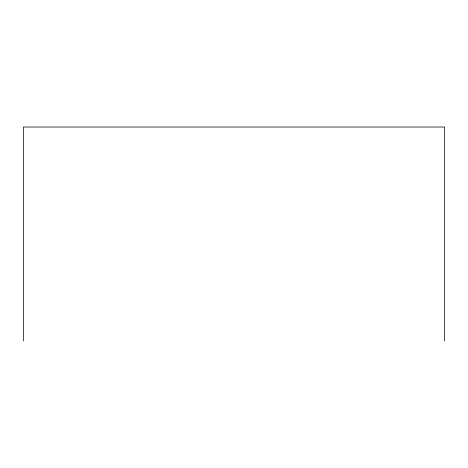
<?xml version="1.0" encoding="UTF-8"?>
<svg xmlns="http://www.w3.org/2000/svg" width="468" height="468" viewBox="0 0 468 468"><rect width="100%" height="100%" fill="white"/><g stroke="black" fill="none" stroke-linecap="round" stroke-linejoin="round"><path stroke-width="0.7" d="M444.6 340.979L444.6 127.021L23.4 127.021L23.4 340.979"/></g></svg>
